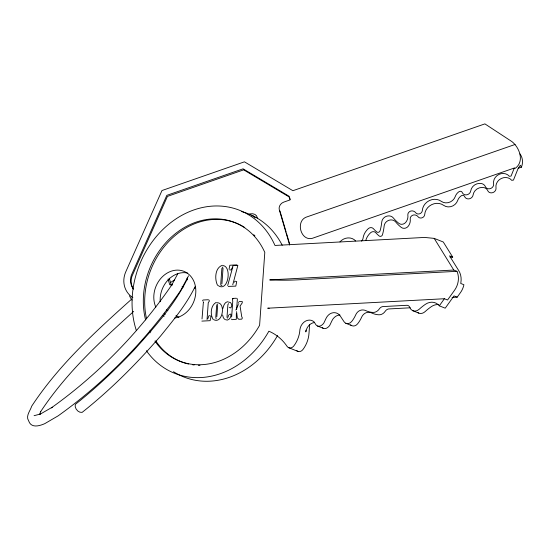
<?xml version="1.0" encoding="UTF-8"?>
<svg xmlns="http://www.w3.org/2000/svg" width="550" height="550" viewBox="0 0 550 550"><rect width="100%" height="100%" fill="white"/><g stroke="black" fill="none" stroke-linecap="round" stroke-linejoin="round"><path stroke-width="0.82" d="M203.349 302.582L202.022 318.931M207.054 319.536L208.251 302.775L209.392 301.015L208.952 300.004M216.837 316.669L217.628 305.504M221.911 283.917L223.025 268.331M231.639 316.999L232.746 301.448L232.361 298.567M236.321 313.748L236.335 319.309L231.901 319.667L231.536 319.103M236.624 309.506L237.366 299.049L236.988 298.499M305.951 330.192L305.834 331.904A9.941 8.257 -68.2 0 1 314.462 322.499M309.623 324.631L309.011 333.169A25.458 21.134 -68.2 0 1 302.871 349.614A5.129 4.256 -68.2 0 1 296.546 350.481M228.525 315.047L228.064 317.137M202.558 300.877L203.046 300.011L208.271 299.729M229.061 269.156L229.838 265.244L236.968 264.859M187.282 277.86L186.691 280.328L187.158 279.18C174.034 305.8 153.773 327.972 134.138 349.91C115.844 369.16 96.608 387.544 75.756 404.03L75.254 404.532C74.305 408.196 78.292 413.091 82.122 412.376C110.818 389.613 136.751 363.571 160.676 335.885C173.271 320.258 186.354 304.679 195.167 286.502M232.753 284.776L237.854 265.437L232.897 265.389M227.673 285.539L232.884 266.53M222.901 308.419C223.568 305.8 224.551 302.129 227.728 301.716M207.79 318.732L208.945 315.803L209.612 315.631M39.634 414.294L40.769 411.345M234.266 282.198L235.249 281.112M132.873 297.694A24.633 21.931 -30.5 0 1 125.833 271.679L161.989 190.527L244.441 161.831L292.889 190.706L484.901 123.881L511.906 141.597C519.654 147.593 524.81 161.789 515.013 168.451L514.298 168.025L511.087 176.062L509.334 176.289A8.951 7.975 -30.5 0 0 498.96 174.412A8.951 7.975 -30.5 0 0 493.611 183.762A4.414 3.932 -30.5 0 1 490.476 188.574A4.414 3.932 -30.5 0 1 485.368 186.636A6.38 5.679 -30.5 0 0 481.697 183.617A8.47 7.542 -30.5 0 0 470.731 190.884A4.51 4.015 -30.5 0 1 466.806 194.803A4.51 4.015 -30.5 0 1 462.234 192.472A2.248 2.007 -30.5 0 0 459.023 191.696A8.938 7.961 -30.5 0 0 455.304 196.46A8.931 7.954 -30.5 0 1 441.286 201.334A11.722 10.436 -30.5 0 0 429.385 200.564A11.722 10.436 -30.5 0 0 422.331 210.464A3.706 3.3 -30.5 0 1 419.671 213.778A3.706 3.3 -30.5 0 1 415.738 212.761A5.672 5.046 -30.5 0 0 412.177 210.891A3.788 3.369 -30.5 0 0 407.846 215.174A9.914 8.828 -30.5 0 1 405.763 222.331A4.812 4.283 -30.5 0 1 398.949 223.424A43.457 38.699 -30.5 0 1 393.319 217.924A6.559 5.837 -30.5 0 0 386.471 216.267A6.559 5.837 -30.5 0 0 381.769 221.946A55.963 49.83 -30.5 0 1 380.078 230.794A2.035 1.808 -30.5 0 1 376.777 231.942A38.988 34.719 -30.5 0 1 373.381 228.656A3.63 3.231 -30.5 0 0 368.287 228.649A15.854 14.114 -30.5 0 0 363.014 238.343A4.269 3.802 -30.5 0 1 361.433 241.093M235.888 310.035L238.349 304.459M171.689 285.12L177.712 273.852M188.567 275.818L180.496 290.73C147.421 339.027 105.772 381.817 58.128 415.855L44.756 423.658C39.318 426.037 31.082 428.422 28.641 420.819C25.383 416.123 30.36 410.664 31.701 406.175C58.568 365.269 95.164 331.822 131.395 299.358M40.611 411.723C65.842 373.484 99.832 341.921 133.671 311.41M229.316 314.401L230.883 314.112C231.55 317.082 228.669 321.564 225.356 319.626M172.26 284.24C139.576 331.959 98.429 374.227 51.349 407.853L52.25 407.227L40.177 414.171M146.369 350.701A87.746 72.847 -68.2 0 0 268.868 331.21A57.035 47.348 -68.2 0 1 287.052 346.349A5.129 4.256 -68.2 0 0 293.789 345.991A25.458 21.134 -68.2 0 0 299.929 329.546A9.941 8.257 -68.2 0 1 305.546 321.111A9.941 8.257 -68.2 0 1 314.112 321.901L315.748 324.521A5.046 4.187 -68.2 0 0 320.705 325.786A8.456 7.019 -68.2 0 0 323.854 323.008L326.109 318.257A9.343 7.755 -68.2 0 1 333.348 312.696A10.354 8.594 -68.2 0 1 340.491 316.346L344.183 321.915A5.851 4.854 -68.2 0 0 351.663 321.516A25.279 20.989 -68.2 0 0 355.733 314.806A7.645 6.346 -68.2 0 1 361.536 310.035A10.794 8.958 -68.2 0 1 365.901 310.668A27.149 22.543 -68.2 0 0 372.989 312.434A7.92 6.573 -68.2 0 0 379.335 308.887A5.218 4.331 -68.2 0 1 383.584 306.549L406.773 305.305A4.139 3.438 -68.2 0 1 409.784 307.409A7.294 6.057 -68.2 0 0 419.107 309.334A56.808 47.162 -68.2 0 1 425.404 304.308A13.441 11.158 -68.2 0 1 439.306 305.827L444.386 298.739L447.562 300.004L454.568 290.228A17.311 14.376 -68.2 0 0 457.49 272.635L456.954 271.315L453.771 270.043L269.727 279.909A74.58 14.912 4.1 0 0 298.155 279.826L456.954 271.315M452.066 297.433L457.194 297.158L460.474 292.586A17.311 14.376 -68.2 0 0 463.664 285.787L463.891 284.721L460.714 283.449L460.879 282.673A17.311 14.376 -68.2 0 0 458.762 270.655L449.536 255.86L452.712 257.125L443.279 242L434.191 238.377L424.614 237.435L274.972 245.451A87.746 72.847 -68.2 0 0 178.592 217.222A87.746 72.847 -68.2 0 0 136.29 330.357M194.452 288.564L195.621 287.354M170.431 282.562L174.597 279.881M228.628 303.648L227.906 304.549L227.012 317.13L227.446 318.182M215.971 302.493C210.595 305.669 210.052 314.559 213.159 319.454M248.105 214.713C251.309 212.678 257.001 213.654 257.345 218.061M233.042 298.843L233.399 298.691M232.788 266.846L231.062 269.933L229.666 269.885M217.607 304.212L216.913 304.741L216.583 306.233L215.813 317.034L216.136 318.849M515.116 144.458L306.006 217.229C295.515 221.519 300.754 241.168 312.194 238.356L514.298 168.025M518.203 168.307L521.441 167.179A16.122 14.355 -30.5 0 0 519.963 153.869M221.946 285.574L220.942 285.333L220.756 284.151L221.87 268.469L222.901 267.025M34.086 415.683L40.576 413.992M222.344 265.299C214.878 267.822 214.486 279.235 217.566 285.354M216.652 302.761C226.318 301.847 222.833 324.28 213.84 319.729M450.147 257.262L452.712 257.125M232.712 298.423L236.308 298.231M239.03 301.599L242.337 301.613L242.213 302.906L240.068 306.096L241.718 316.656L242.351 317.941L241.801 319.131L238.748 319.296L238.061 318.478M444.386 298.739L267.712 308.206A74.58 14.912 4.1 0 0 269.218 308.268M410.197 307.801L389.489 308.907A5.218 4.331 -68.2 0 0 385.241 311.245A7.92 6.573 -68.2 0 1 378.895 314.793A27.149 22.543 -68.2 0 1 371.807 313.026A10.794 8.958 -68.2 0 0 367.441 312.393A7.645 6.346 -68.2 0 0 361.639 317.164A25.279 20.989 -68.2 0 1 357.569 323.874A5.851 4.854 -68.2 0 1 350.549 324.816M235.929 281.38L236.713 281.648L235.806 286.124L228.216 286.399M223.025 265.567C232.176 266.674 228.174 292.586 218.247 285.622M228.408 301.991L230.436 302.582A4.373 3.63 -68.2 0 1 231.667 305.958L230.821 307.897L229.261 307.56M210.292 315.906L211.069 316.312L210.127 320.678L201.877 321.104M251.735 215.799L253.296 216.026L255.131 217.834M172.184 285.086L169.716 284.701L168.053 279.043M182.084 286.632L183.734 286.894M457.194 297.158L454.018 295.893L445.211 308.186L439.306 305.827M412.878 310.757L418.784 313.115M345.764 323.256L351.67 325.614M317.494 326.006L323.4 328.364M288.461 347.607L298.127 351.464M289.534 197.182L243.678 169.854L167.434 196.391L131.897 276.423A17.751 15.806 -30.5 0 0 133.134 288.709M166.396 309.884L167.867 310.757M175.959 315.583L178.901 317.336M238.81 303.373L238.48 302.5M203.266 301.833L203.672 302.191M224.668 319.351L223.348 317.714L222.592 315.006M434.191 238.377L453.771 270.043M521.441 167.179L520.327 165.275L518.334 168.135A10.106 3.472 -74.8 0 0 517.392 170.273L513.466 180.091L511.713 180.317A8.951 7.975 -30.5 0 0 501.339 178.447A8.951 7.975 -30.5 0 0 495.99 187.798A4.414 3.932 -30.5 0 1 492.855 192.61A4.414 3.932 -30.5 0 1 487.74 190.664A6.38 5.679 -30.5 0 0 484.076 187.653A8.47 7.542 -30.5 0 0 473.103 194.92A4.51 4.015 -30.5 0 1 469.184 198.832A4.51 4.015 -30.5 0 1 464.612 196.508A2.248 2.007 -30.5 0 0 461.395 195.724A8.938 7.961 -30.5 0 0 457.683 200.489A8.931 7.954 -30.5 0 1 443.664 205.363A11.722 10.436 -30.5 0 0 431.757 204.6A11.722 10.436 -30.5 0 0 424.71 214.493A3.706 3.3 -30.5 0 1 422.043 217.807A3.706 3.3 -30.5 0 1 418.11 216.789A5.672 5.046 -30.5 0 0 414.549 214.919A3.788 3.369 -30.5 0 0 410.217 219.202A9.914 8.828 -30.5 0 1 408.134 226.359A4.812 4.283 -30.5 0 1 401.321 227.452A43.457 38.699 -30.5 0 1 395.691 221.959A6.559 5.837 -30.5 0 0 388.843 220.303A6.559 5.837 -30.5 0 0 384.147 225.974A55.963 49.83 -30.5 0 1 382.449 234.822A2.035 1.808 -30.5 0 1 379.156 235.971A38.988 34.719 -30.5 0 1 375.76 232.691A3.63 3.231 -30.5 0 0 370.666 232.678A15.854 14.114 -30.5 0 0 365.743 240.591M289.761 197.938L290.201 199.444M279.929 210.918L286.158 232.155M286.639 233.791L289.513 243.595M289.623 245.011L279.324 209.887A6.579 5.857 -30.5 0 1 283.848 202.077L290.036 199.925L288.929 196.151L243.072 168.822L166.822 195.353L131.285 275.392A17.751 15.806 -30.5 0 0 133.526 289.149M169.235 278.197L171.366 285.478M236.562 311.623L237.38 318.209M132.055 300.107A24.633 21.931 -30.5 0 1 129.532 295.879M339.941 241.917A10.395 9.254 -30.5 0 1 355.596 240.921M253.749 234.719A74.58 61.923 -68.2 0 1 254.911 235.909M199.987 365.324A74.58 61.923 -68.2 0 1 198.337 365.283M194.219 364.973A74.58 61.923 -68.2 0 1 192.583 364.767M188.574 364.018A74.58 61.923 -68.2 0 1 187.007 363.639M186.189 363.419A74.58 61.923 -68.2 0 1 155.794 340.876M150.81 331.746A74.58 61.923 -68.2 0 1 150.15 330.22M146.541 318.773A74.58 61.923 -68.2 0 1 172.239 238.081A74.58 61.923 -68.2 0 1 244.778 227.521M155.815 307.134A24.571 20.398 -68.2 0 1 168.754 272.209A24.571 20.398 -68.2 0 1 195.621 287.719A24.571 20.398 -68.2 0 1 174.666 318.017M164.182 316.271A24.571 20.398 -68.2 0 1 162.855 315.507M145.578 319.921A74.58 61.923 -68.2 0 1 184.958 227.178A74.58 61.923 -68.2 0 1 264.798 252.409L259.6 325.298A74.58 61.923 -68.2 0 1 154.914 341.048M150.178 332.784A74.58 61.923 -68.2 0 1 149.449 331.203M241.471 211.558A87.746 72.847 -68.2 0 1 282.219 245.231M277.537 335.569A87.746 72.847 -68.2 0 1 173.504 371.704M438.804 304.611A13.441 11.158 -68.2 0 0 431.31 306.666A56.808 47.162 -68.2 0 0 425.013 311.692A7.294 6.057 -68.2 0 1 417.979 312.702M339.969 315.012A10.354 8.594 -68.2 0 0 339.254 315.054A9.343 7.755 -68.2 0 0 332.014 320.616L329.759 325.366A8.456 7.019 -68.2 0 1 326.611 328.144A5.046 4.187 -68.2 0 1 322.252 327.614M165.151 314.462A24.571 20.398 -68.2 0 1 164.182 313.211M160.222 301.716A24.571 20.398 -68.2 0 1 187.509 273.034"/></g></svg>
